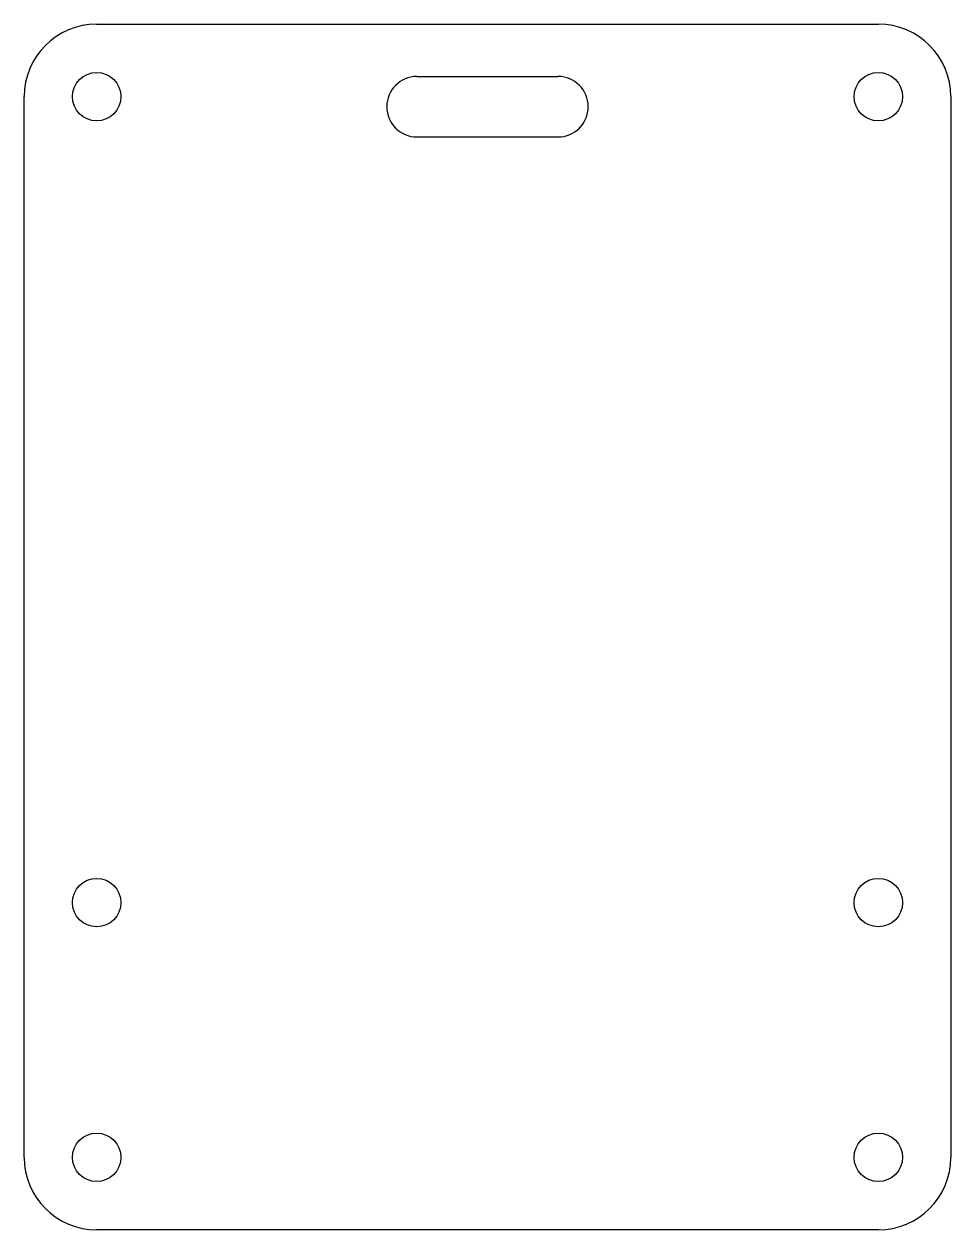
# Model space of a CAD drawing. Header units: millimetres. Extents: x -29.2 to 29.2, y -46 to 30.
import ezdxf

# ---------------------------------------------------------------- set-up
doc = ezdxf.new("R2010")
doc.units = ezdxf.units.MM
doc.layers.add('Shape2DView', color=7, linetype='CONTINUOUS')

msp = doc.modelspace()

# ---------------------------------------------------------------- linework, layer by layer
at = {"layer": 'Shape2DView'}
for p, q in [((-24.638, 29.972), (24.638, 29.972)), ((-4.445, 26.67), (4.445, 26.67)), ((-29.21, -41.456), (-29.21, 25.4)), ((29.21, 25.4), (29.21, -41.456)), ((-4.445, 22.86), (4.445, 22.86)), ((24.638, -46.028), (-24.638, -46.028))]:
    msp.add_line(p, q, dxfattribs=at)
for centre in [(-24.638, 25.4), (24.638, 25.4), (-24.638, -25.4), (24.638, -25.4), (-24.638, -41.456), (24.638, -41.456)]:
    msp.add_circle(centre, 1.525, dxfattribs=at)
for centre, radius, start, end in [((-24.638, 25.4), 4.572, 90, -180), ((24.638, 25.4), 4.572, 0, 90), ((-4.445, 24.765), 1.905, 90, -90), ((4.445, 24.765), 1.905, -90, 90), ((-24.638, -41.456), 4.572, 180, -90), ((24.638, -41.456), 4.572, -90, 0)]:
    msp.add_arc(centre, radius, start, end, dxfattribs=at)

doc.saveas('drawing.dxf')
